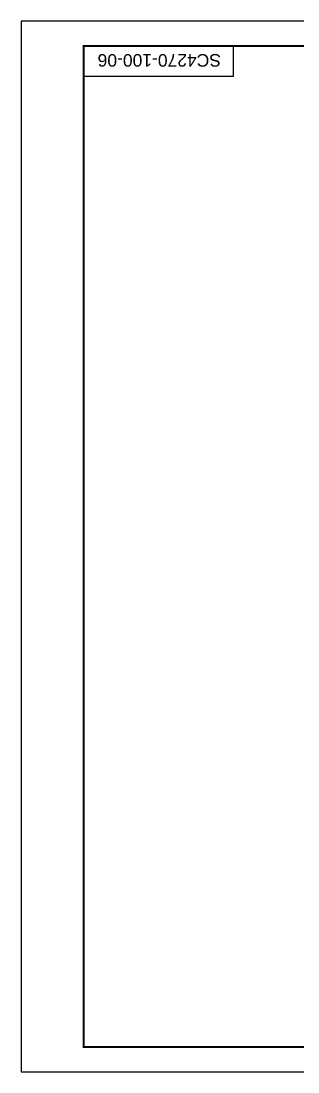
# Model space of a CAD drawing. Header units: millimetres. Extents: x 144707 to 335107, y -68023 to 180297.
# Drawn here: x 216207 to 227278, y 56138 to 98138 of the extents above; entities that cross this region are included whole.
import ezdxf
from ezdxf.enums import TextEntityAlignment as Align

# ---------------------------------------------------------------- set-up
doc = ezdxf.new("R2010")
doc.units = ezdxf.units.MM
doc.styles.add('SWISS721LIGHTBT', font='swissl.ttf')

msp = doc.modelspace()

# ---------------------------------------------------------------- linework, layer by layer
at = {"color": 1}
for p, q in [((224706.5908, 95938.493), (224706.5908, 97138.493)), ((218706.5908, 95938.493), (224706.5908, 95938.493))]:
    msp.add_line(p, q, dxfattribs=at)
for points in [[(216206.5908, 56138.493), (335106.5908, 56138.493), (335106.5908, 98138.493), (216206.5908, 98138.493)], [(218706.5908, 57138.493), (334106.5908, 57138.493), (334106.5908, 97138.493), (218706.5908, 97138.493)]]:
    msp.add_lwpolyline(points, close=True, dxfattribs=at)
at = {"color": 1, "const_width": 80}
msp.add_lwpolyline([(218706.5908, 97138.493), (334106.5908, 97138.493), (334106.5908, 57138.493), (218706.5908, 57138.493), (218706.5908, 97178.493)], dxfattribs=at)

# ---------------------------------------------------------------- texts
at = {"color": 1, "style": 'SWISS721LIGHTBT'}
msp.add_text('SC4270-100-06', height=500, rotation=180, dxfattribs=at).set_placement((221735.2008, 96566.362), align=Align.MIDDLE)

doc.saveas('drawing.dxf')
